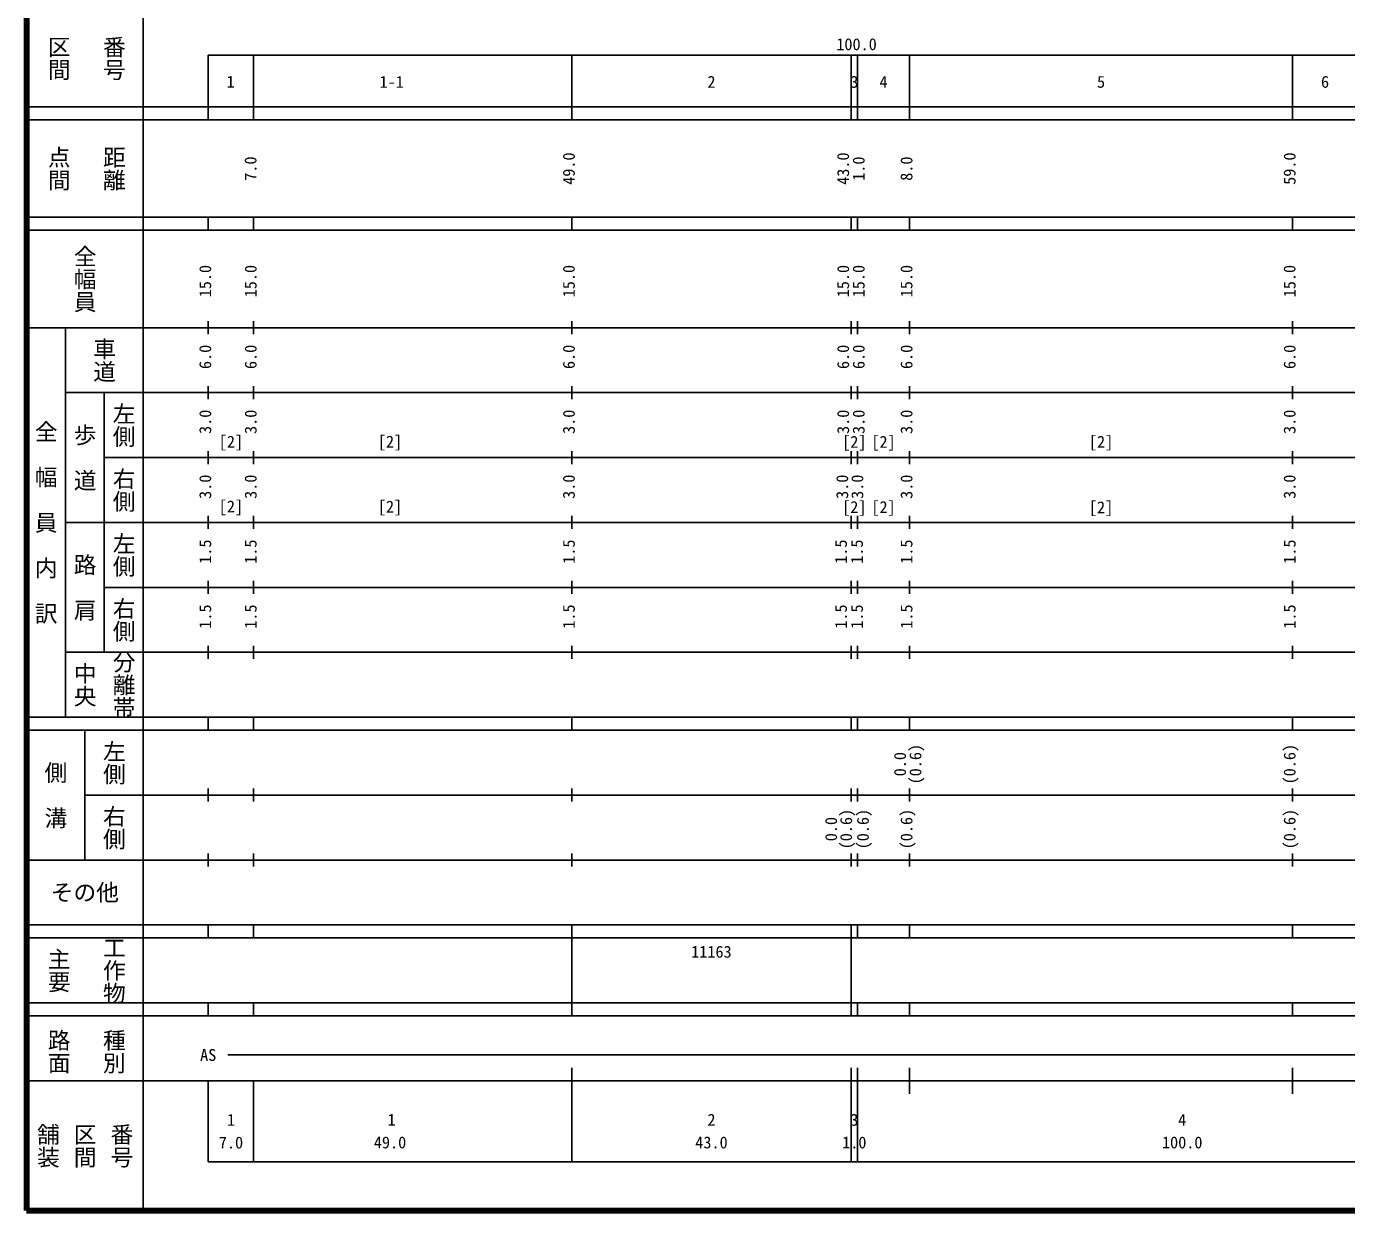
# Model space of a CAD drawing. Units: millimetres on the paper, enlarged 1000 times. Extents: x 40000 to 680000, y 20000 to 380000.
# Drawn here: x 40000 to 243314, y 20000 to 202409 of the extents above; entities that cross this region are included whole.
import ezdxf
from ezdxf.enums import TextEntityAlignment as Align

# ---------------------------------------------------------------- set-up
doc = ezdxf.new("R2010")
doc.units = ezdxf.units.MM
doc.header["$LTSCALE"] = 1000
doc.layers.add('M-TTL', color=2, linetype='Continuous', lineweight=140)
doc.layers.add('M-TTL-BAND', color=7, linetype='Continuous', lineweight=25)
doc.styles.add('@ＭＳ ゴシック', font='')
doc.styles.add('ＭＳ ゴシック', font='')
doc.styles.get('@ＭＳ ゴシック').set_extended_font_data('@MS Gothic')
doc.styles.get('ＭＳ ゴシック').set_extended_font_data('MS Gothic')

msp = doc.modelspace()

# ---------------------------------------------------------------- linework, layer by layer
at = {"layer": 'M-TTL'}
for p, q in [((40000, 380000), (40000, 20000)), ((40000, 20000), (680000, 20000))]:
    msp.add_line(p, q, dxfattribs=at)
at = {"layer": 'M-TTL-BAND'}
for p, q in [((58000, 370000), (58000, 20000)), ((68000, 198000), (579000, 198000)), ((68000, 198000), (68000, 188000)), ((74985, 197997), (74985, 187997)), ((124000, 188000), (124000, 198000)), ((167000, 188000), (167000, 198000)), ((168000, 188000), (168000, 198000)), ((176000, 188000), (176000, 198000)), ((235000, 188000), (235000, 198000)), ((40000, 190000), (579000, 190000)), ((40000, 188000), (579000, 188000)), ((40000, 173000), (579000, 173000)), ((68000, 171000), (68000, 173000)), ((74985, 170997), (74985, 172997)), ((124000, 171000), (124000, 173000)), ((167000, 171000), (167000, 173000)), ((168000, 171000), (168000, 173000)), ((176000, 171000), (176000, 173000)), ((235000, 171000), (235000, 173000)), ((40000, 171000), (579000, 171000)), ((68000, 155000), (68000, 157000)), ((74985, 154997), (74985, 156997)), ((124000, 155000), (124000, 157000)), ((167000, 155000), (167000, 157000)), ((168000, 155000), (168000, 157000)), ((176000, 155000), (176000, 157000)), ((235000, 155000), (235000, 157000)), ((40000, 156000), (579000, 156000)), ((46000, 96000), (46000, 156000)), ((68000, 145000), (68000, 147000)), ((74985, 144997), (74985, 146997)), ((124000, 145000), (124000, 147000)), ((167000, 145000), (167000, 147000)), ((168000, 145000), (168000, 147000)), ((176000, 145000), (176000, 147000)), ((235000, 145000), (235000, 147000)), ((46000, 146000), (579000, 146000)), ((52000, 146000), (52000, 106000)), ((68000, 135000), (68000, 137000)), ((74985, 134997), (74985, 136997)), ((124000, 135000), (124000, 137000)), ((167000, 135000), (167000, 137000)), ((168000, 135000), (168000, 137000)), ((176000, 135000), (176000, 137000)), ((235000, 135000), (235000, 137000)), ((52000, 136000), (579000, 136000)), ((68000, 125000), (68000, 127000)), ((74985, 124997), (74985, 126997)), ((124000, 125000), (124000, 127000)), ((167000, 125000), (167000, 127000)), ((168000, 125000), (168000, 127000)), ((176000, 125000), (176000, 127000)), ((235000, 125000), (235000, 127000)), ((46000, 126000), (579000, 126000)), ((52000, 116000), (579000, 116000)), ((68000, 115000), (68000, 117000)), ((74985, 114997), (74985, 116997)), ((124000, 115000), (124000, 117000)), ((167000, 115000), (167000, 117000)), ((168000, 115000), (168000, 117000)), ((176000, 115000), (176000, 117000)), ((235000, 115000), (235000, 117000)), ((46000, 106000), (579000, 106000)), ((68000, 105000), (68000, 107000)), ((74985, 104997), (74985, 106997)), ((124000, 105000), (124000, 107000)), ((167000, 105000), (167000, 107000)), ((168000, 105000), (168000, 107000)), ((176000, 105000), (176000, 107000)), ((235000, 105000), (235000, 107000)), ((40000, 96000), (579000, 96000)), ((68000, 94000), (68000, 96000)), ((74985, 93997), (74985, 95997)), ((124000, 94000), (124000, 96000)), ((167000, 94000), (167000, 96000)), ((168000, 94000), (168000, 96000)), ((176000, 94000), (176000, 96000)), ((235000, 94000), (235000, 96000)), ((40000, 94000), (579000, 94000)), ((49000, 94000), (49000, 74000)), ((49000, 84000), (579000, 84000)), ((68000, 83000), (68000, 85000)), ((74985, 82997), (74985, 84997)), ((124000, 83000), (124000, 85000)), ((167000, 83000), (167000, 85000)), ((168000, 83000), (168000, 85000)), ((176000, 83000), (176000, 85000)), ((235000, 83000), (235000, 85000)), ((40000, 74000), (579000, 74000)), ((68000, 73000), (68000, 75000)), ((74985, 72997), (74985, 74997)), ((124000, 73000), (124000, 75000)), ((167000, 73000), (167000, 75000)), ((168000, 73000), (168000, 75000)), ((176000, 73000), (176000, 75000)), ((235000, 73000), (235000, 75000)), ((40000, 64000), (579000, 64000)), ((68000, 62000), (68000, 64000)), ((74985, 61997), (74985, 63997)), ((124000, 62000), (124000, 64000)), ((167000, 62000), (167000, 64000)), ((168000, 62000), (168000, 64000)), ((176000, 62000), (176000, 64000)), ((235000, 62000), (235000, 64000)), ((40000, 62000), (579000, 62000)), ((124000, 52000), (124000, 62000)), ((124000, 52000), (124000, 62000)), ((167000, 52000), (167000, 62000)), ((167000, 52000), (167000, 62000)), ((40000, 52000), (579000, 52000)), ((68000, 50000), (68000, 52000)), ((74985, 49997), (74985, 51997)), ((124000, 50000), (124000, 52000)), ((167000, 50000), (167000, 52000)), ((168000, 50000), (168000, 52000)), ((176000, 50000), (176000, 52000)), ((235000, 50000), (235000, 52000)), ((40000, 50000), (579000, 50000)), ((71000, 44000), (313500, 44000)), ((71000, 44000), (313500, 44000)), ((124000, 27500), (124000, 42000)), ((167000, 27500), (167000, 42000)), ((168000, 27500), (168000, 42000)), ((176000, 38000), (176000, 42000)), ((235000, 38000), (235000, 42000)), ((40000, 40000), (579000, 40000)), ((68000, 40000), (68000, 27500)), ((74985, 39997), (74985, 27497)), ((68000, 27500), (579000, 27500))]:
    msp.add_line(p, q, dxfattribs=at)

# ---------------------------------------------------------------- texts
at = {"layer": 'M-TTL-BAND', "style": '@ＭＳ ゴシック'}
for s, p in [('区間', (45000, 197500)), ('番号', (53500, 197500)), ('点間', (45000, 180500)), ('距離', (53500, 180500)), ('全幅員', (49000, 163500)), ('車道', (52000, 151000)), ('左側', (55000, 141000)), ('全\u3000幅\u3000員\u3000内\u3000訳', (43000, 126000)), ('歩\u3000道', (49000, 136000)), ('右側', (55000, 131000)), ('左側', (55000, 121000)), ('路\u3000肩', (49000, 116000)), ('右側', (55000, 111000)), ('分離帯', (55000, 101000)), ('中央', (49000, 101000)), ('左側', (53500, 89000)), ('側\u3000溝', (44500, 84000)), ('右側', (53500, 79000)), ('工作物', (53500, 57000)), ('主要', (45000, 57000)), ('路面', (45000, 44500)), ('種別', (53500, 44500)), ('舗装', (43333, 30000)), ('区間', (49000, 30000)), ('番号', (54667, 30000))]:
    msp.add_text(s, height=2566, rotation=270, dxfattribs=at).set_placement(p, align=Align.MIDDLE_CENTER)
at = {"layer": 'M-TTL-BAND', "style": 'ＭＳ ゴシック'}
for s, p in [('100.0', (167844, 198195)), ('1', (71448, 192428)), ('1-1', (96256, 192405)), ('2', (145500, 192405)), ('3', (167500, 192405)), ('4', (172000, 192405)), ('5', (205500, 192405)), ('6', (240000, 192405)), ('[2]', (71500, 136973)), ('[2]', (96000, 136983)), ('[2]', (167500, 136955)), ('[2]', (172000, 136955)), ('[2]', (205500, 136966)), ('[2]', (71500, 126996)), ('[2]', (96000, 126971)), ('[2]', (167500, 126900)), ('[2]', (172000, 126900)), ('[2]', (205500, 126862)), ('AS', (68000, 42500)), ('AS', (68000, 42500)), ('1', (71511, 32523)), ('1', (96244, 32527)), ('2', (145500, 32523)), ('3', (167500, 32523)), ('4', (218000, 32523)), ('7.0', (71511, 29018)), ('49.0', (96000, 29033)), ('43.0', (145500, 29033)), ('1.0', (167500, 29033)), ('100.0', (218000, 29033))]:
    msp.add_text(s, height=1833, dxfattribs=at).set_placement(p, align=Align.BOTTOM_CENTER)
for s, p in [('7.0', (75983, 180507)), ('49.0', (125000, 180500)), ('43.0', (167239, 180500)), ('1.0', (169634, 180500)), ('8.0', (177000, 180500)), ('59.0', (236000, 180500)), ('15.0', (69000, 163174)), ('15.0', (69000, 163174)), ('15.0', (76000, 163174)), ('15.0', (125000, 163174)), ('15.0', (125000, 163174)), ('15.0', (167239, 163174)), ('15.0', (167239, 163174)), ('15.0', (169634, 163174)), ('15.0', (169634, 163174)), ('15.0', (177000, 163174)), ('15.0', (177000, 163174)), ('15.0', (236000, 163174)), ('15.0', (236000, 163174)), ('6.0', (69000, 151500)), ('6.0', (69000, 151500)), ('6.0', (76000, 151500)), ('6.0', (125000, 151500)), ('6.0', (125000, 151500)), ('6.0', (167239, 151500)), ('6.0', (167239, 151500)), ('6.0', (169634, 151500)), ('6.0', (169634, 151500)), ('6.0', (177000, 151500)), ('6.0', (177000, 151500)), ('6.0', (236000, 151500)), ('6.0', (236000, 151500)), ('3.0', (69000, 141500)), ('3.0', (69000, 141500)), ('3.0', (76000, 141500)), ('3.0', (125000, 141500)), ('3.0', (125000, 141500)), ('3.0', (167239, 141500)), ('3.0', (167239, 141500)), ('3.0', (169634, 141500)), ('3.0', (169634, 141500)), ('3.0', (177000, 141500)), ('3.0', (177000, 141500)), ('3.0', (236000, 141500)), ('3.0', (236000, 141500)), ('3.0', (69000, 131500)), ('3.0', (69000, 131500)), ('3.0', (76000, 131500)), ('3.0', (125000, 131500)), ('3.0', (125000, 131500)), ('3.0', (167101, 131500)), ('3.0', (167101, 131500)), ('3.0', (169429, 131500)), ('3.0', (169429, 131500)), ('3.0', (177000, 131500)), ('3.0', (177000, 131500)), ('3.0', (236000, 131500)), ('3.0', (236000, 131500)), ('1.5', (69000, 121500)), ('1.5', (69000, 121500)), ('1.5', (76000, 121500)), ('1.5', (125000, 121500)), ('1.5', (125000, 121500)), ('1.5', (166909, 121500)), ('1.5', (166909, 121500)), ('1.5', (169371, 121500)), ('1.5', (169371, 121500)), ('1.5', (177000, 121500)), ('1.5', (177000, 121500)), ('1.5', (236000, 121500)), ('1.5', (236000, 121500)), ('1.5', (69000, 111500)), ('1.5', (69000, 111500)), ('1.5', (76000, 111500)), ('1.5', (125000, 111500)), ('1.5', (125000, 111500)), ('1.5', (166909, 111500)), ('1.5', (166909, 111500)), ('1.5', (169371, 111500)), ('1.5', (169371, 111500)), ('1.5', (177000, 111500)), ('1.5', (177000, 111500)), ('1.5', (236000, 111500)), ('1.5', (236000, 111500)), ('(0.6)', (178370, 88764)), ('(0.6)', (178370, 88764)), ('(0.6)', (236000, 88764)), ('(0.6)', (236000, 88764)), ('0.0', (176000, 88764)), ('0.0', (176000, 88764)), ('(0.6)', (167701, 78764)), ('(0.6)', (170283, 78764)), ('(0.6)', (177000, 78764)), ('(0.6)', (177000, 78764)), ('(0.6)', (236000, 78764)), ('(0.6)', (236000, 78764)), ('0.0', (165385, 78764))]:
    msp.add_text(s, height=1833, rotation=90, dxfattribs=at).set_placement(p, align=Align.BOTTOM_CENTER)
msp.add_text('その他', height=2566, dxfattribs=at).set_placement((49000, 69000), align=Align.MIDDLE_CENTER)
msp.add_text('11163', height=1833, dxfattribs=at).set_placement((142375, 58405), align=Align.BOTTOM_LEFT)
msp.add_text('11163', height=1833, dxfattribs=at).set_placement((142375, 58405), align=Align.BOTTOM_LEFT)

doc.saveas('drawing.dxf')
